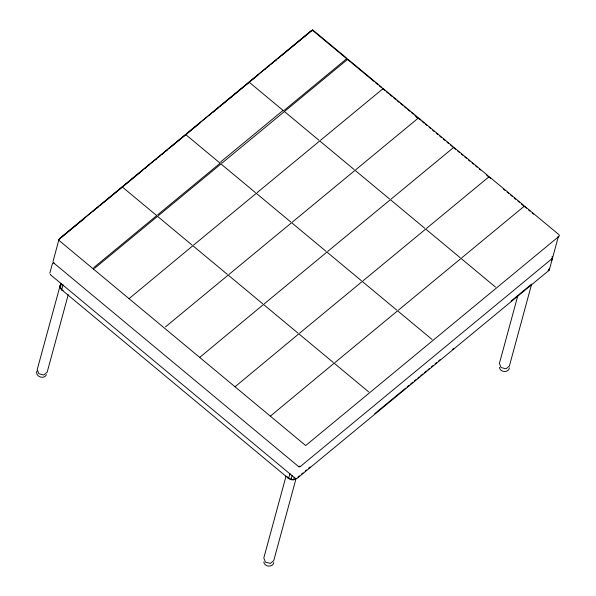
<?xml version="1.0" encoding="UTF-8"?>
<svg xmlns="http://www.w3.org/2000/svg" width="596" height="596" viewBox="0 0 596 596"><rect width="100%" height="100%" fill="white"/><g stroke="black" fill="none" stroke-linecap="round" stroke-linejoin="round"><path stroke-width="0.89" d="M220.885 162.611L220.974 161.68L283.078 110.394L283.554 110.856M93.721 269.295L94.019 267.388L156.688 215.633M49.811 273.303L52.582 262.918M53.022 261.48L59.004 239.272M36.87 371.017C34.918 376.553 44.067 379.92 46.458 374.683M549.266 268.759L548.692 270.621L297.218 478.297M549.423 269.295L548.692 270.621L548.134 270.599L549.333 269.832L552.008 259.975L551.404 258.277M552.075 256.459L552.641 257.472L551.903 258.798L300.429 466.474M552.641 257.472L551.903 258.798L551.345 258.768M60.814 283.152L37.22 369.557L38.8 373.692L43.776 375.011L47.173 372.202L68.235 294.692M295.81 478.841L293.605 479.817L290.975 479.698L288.628 478.499L61.708 289.812L60.271 287.861L61.418 283.636M61.708 289.812L63.087 284.746M286.08 475.995L263.805 557.968L265.384 562.095L270.361 563.421L273.758 560.612L296.033 478.64M288.628 478.499L290.006 473.433M290.975 479.698L292.122 475.474M293.605 479.817L294.29 477.284M273.817 562.527C272.879 567.705 264.378 567.049 263.79 561.976M517.82 295.668L499.426 363.381L501.005 367.509L505.982 368.835L509.379 366.026L531.647 284.054M509.438 367.948C508.492 373.118 499.999 372.463 499.411 367.389M552.477 256.928L552.276 257.956M558.094 236.768L558.437 236.329L552.544 258.008L551.516 258.552L552.008 258.94L551.673 260.415L551.27 259.036M551.635 259.781L551.442 258.82M129.049 298.671L192.866 245.708L227.337 274.376M199.697 357.414L263.514 304.459L297.985 333.127M235.025 386.789L298.842 333.834L333.313 362.495M270.346 416.164L334.162 363.202L368.641 391.87M59.645 238.482L311.127 30.798M59.54 238.72L122.21 186.965M122.977 186.332L185.647 134.577M186.414 133.944L249.083 82.188M249.851 81.555L312.52 29.8M84.058 218.732L58.393 239.92L305.673 445.54L559.413 235.986L558.944 234.705M93.319 211.081L94.749 209.904M96.887 208.138L98.31 206.961M100.448 205.195L101.871 204.018M103.302 202.841L105.44 201.075M106.863 199.898L142.504 170.463M144.642 168.698L146.065 167.521M148.203 165.755L149.633 164.578M151.771 162.812L153.194 161.635M155.333 159.87L156.755 158.692M158.186 157.515L160.324 155.75M161.747 154.573L163.885 152.807M165.308 151.63L167.446 149.864M168.877 148.687L200.234 122.783M209.501 115.132L210.924 113.955M213.063 112.19L215.201 110.424M216.631 109.247L218.769 107.481M220.192 106.304L258.679 74.515M264.386 69.806L265.809 68.629M267.947 66.864L269.377 65.687M271.515 63.921L272.938 62.744M275.076 60.978L276.499 59.801M277.93 58.624L280.068 56.858M281.491 55.681L312.14 30.374M157.448 215L220.125 163.244M284.322 110.223L346.991 58.468M94.868 268.096L157.538 216.341L192.009 245.001M158.305 215.707L220.974 163.952L255.446 192.612M221.734 163.319L284.411 111.564M285.171 110.931L347.848 59.175L381.835 87.374L382.788 89.117M193.625 245.083L256.302 193.32L290.774 221.988M257.062 192.694L319.732 140.932L354.21 169.599M320.499 140.306L383.168 88.543L417.163 116.749M165.517 326.839L228.186 275.084L262.665 303.751M228.953 274.451L291.623 222.695L326.101 251.363M292.39 222.062L355.06 170.307L389.531 198.975M355.827 169.674L418.496 117.919M264.274 303.826L326.951 252.071L361.422 280.738M327.711 251.438L390.387 199.682L424.859 228.35M391.147 199.049L453.817 147.294L487.811 175.5L488.765 177.236M299.602 333.201L362.271 281.446L396.75 310.106M363.038 280.813L425.708 229.058L460.187 257.718M426.475 228.424L489.145 176.669L523.139 204.868L524.093 206.611M334.93 362.577L397.599 310.814L432.07 339.482M398.366 310.188L461.036 258.426L495.507 287.093M461.796 257.8L524.473 206.037L558.459 234.243M297.963 477.061L299.401 475.876M301.554 474.096L302.991 472.911M305.145 471.131L306.575 469.946M308.728 468.165L310.166 466.981M374.78 413.624L405.645 388.13M407.083 386.946L409.236 385.165M410.674 383.98L412.827 382.2M414.257 381.015L416.418 379.235M417.848 378.05L419.286 376.866M420.724 375.681L422.877 373.901M424.315 372.716L426.468 370.935M427.898 369.751L429.336 368.566M431.489 366.786L432.927 365.601M435.08 363.821L436.518 362.636M438.671 360.856L440.101 359.671M452.312 349.591L453.742 348.407M511.174 300.98L531.274 284.381M548.35 270.115L549.065 269.779M63.213 290.379L61.559 289.939L59.98 285.804M293.113 479.668L288.136 478.342L287.51 476.688M312.669 29.867L346.507 58.006M418.645 117.986L452.967 146.586M313.198 30.895L374.027 81.481M375.458 82.673L377.603 84.453M379.034 85.645L381.187 87.433M382.617 88.618L384.763 90.406M386.193 91.598L388.339 93.378M389.769 94.57L391.922 96.358M393.353 97.55L395.498 99.331M396.929 100.523L399.074 102.311M400.505 103.495L402.65 105.283M404.088 106.475L406.234 108.256M407.664 109.448L409.81 111.236M411.24 112.421L413.386 114.209M414.816 115.401L420.545 120.161M421.975 121.353L424.121 123.134M425.551 124.326L426.989 125.518M429.135 127.298L430.565 128.49M432.711 130.278L434.141 131.463M436.287 133.251L437.717 134.443M439.87 136.223L441.301 137.415M443.446 139.203L444.877 140.395M447.022 142.176L448.453 143.368M450.606 145.156L455.612 149.32M457.758 151.101L459.188 152.293M461.334 154.081L462.772 155.273M464.917 157.053L466.348 158.245M468.493 160.033L469.924 161.218M472.069 163.006L473.5 164.198M475.653 165.979L477.083 167.171M479.229 168.959L480.659 170.143M486.388 174.904L490.679 178.48M503.56 189.185L504.991 190.377M507.136 192.165L508.567 193.357M510.72 195.138L512.15 196.33M514.296 198.118L515.726 199.302M517.872 201.09L519.302 202.282M521.455 204.063L526.462 208.227M528.607 210.015L530.038 211.208M532.183 212.988L533.621 214.18M415.993 116.727L418.116 118.492M249.232 82.255L283.078 110.394M284.56 111.623L318.882 140.224M185.796 134.644L219.641 162.782M122.366 187.032L156.204 215.163M53.603 262.866L298.35 466.377M50.392 274.689L295.139 478.201M299.199 466.065L299.795 466.72A0.857 0.693 15.2 0 1 298.596 466.661M551.546 258.426L552.105 259.446M551.866 258.47L551.941 258.902M60.129 285.685L60.271 287.861M296.652 478.275A0.857 0.693 15.2 0 1 295.46 478.223M50.705 274.704A0.857 0.693 15.2 0 1 50.504 274.465M53.849 263.141A0.857 0.693 15.2 0 1 53.566 262.635M299.87 466.452A0.857 0.693 15.2 0 1 298.671 466.4M53.916 262.881A0.857 0.693 15.2 0 1 53.722 262.642M60.04 238.728A0.857 0.693 15.2 0 1 60.203 238.504M311.686 30.821A0.857 0.693 15.2 0 1 312.595 30.716"/></g></svg>
